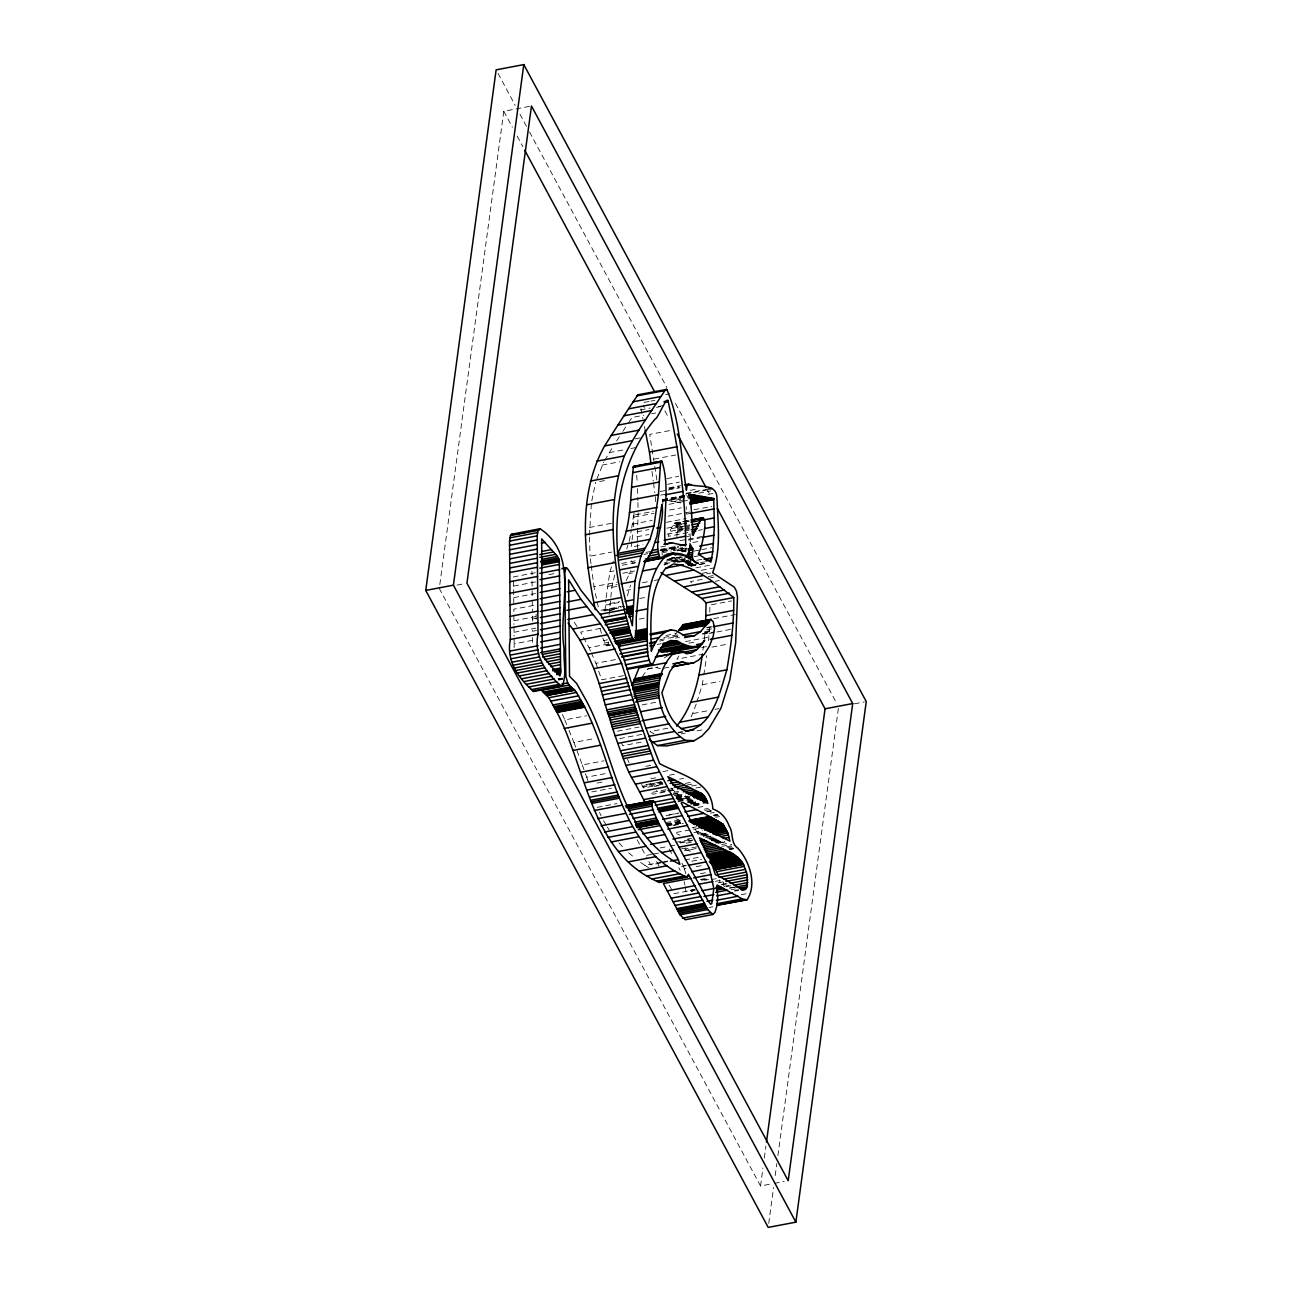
<?xml version="1.0" encoding="UTF-8"?>
<svg xmlns="http://www.w3.org/2000/svg" width="1292" height="1292" viewBox="0 0 1292 1292"><rect width="100%" height="100%" fill="white"/><g stroke="black" fill="none" stroke-linecap="round" stroke-linejoin="round"><path stroke-width="0.75" stroke-dasharray="5 3.75" d="M663.474 499.584L662.554 499.713L663.038 505.43M662.15 555.108L662.118 548.874L663.426 552.508L671.339 551.006M709.825 612.214L709.873 605.044L731.627 600.909M633.419 526.765L634.162 511.519M690.203 541.881L690.493 533.871M708.581 640.67L709.405 627.444M637.247 542.236L638.135 512.649M676.83 536.6C678.865 520.337 673.907 518.35 668.206 536.341L691.931 531.836M609.146 614.604L611.827 587.311L614.766 574.73M605.044 611.1L605.932 599.52M704.495 638.781L705.061 631.756M589.475 535.163L591.413 502.717M685.551 552.023L685.858 548.777M606.126 597.647L609.937 571.71L613.264 561.196M688.475 565.46L688.862 561.584M684.518 561.487L685.083 556.884M631.723 527.992L633.597 515.137M631.836 541.639L631.126 547.081L642.996 544.836M632.079 539.83L633.015 532.579M529.494 106.38L503.799 111.274L439.28 588.458L760.536 1185.991L772.39 1183.73M760.536 1185.991L762.958 1168.016M764.315 1158.036L765.93 1146.052M768.74 1223.411L773.585 1187.509M775.216 1175.542L776.831 1163.575M777.913 1155.597L838.589 706.837M702.929 650.118L703.494 646.291M696.889 701.992L702.267 684.744L703.478 676.976M703.785 675.038L706.789 655.625M629.269 541.348L631.368 529.898M608.613 641.93L608.015 645.047L605.964 645.419L602.783 638.087M591.801 500.86L595.644 482.287M684.227 560.243L674.343 562.133L670.613 559.388L671.242 557.046M674.973 545.935L673.826 549.972L685.697 547.711M627.379 595.757L630.561 585.001M691.285 716.899L696.291 703.914M626.733 548.922L627.993 545.127M626.216 580.625L630.835 570.596M596.92 478.848L603.816 462.003M604.721 460.453L612.376 447.613M634.647 562.763L632.644 563.296L630.528 559.484M678.865 656.029L676.879 659.195L702.573 654.317M616.623 440.943L619.821 436.034M628.639 422.532L631.95 417.494L643.804 415.249M622.873 431.334L625.683 427.071M642.221 676.733L647.76 668.981L655.044 667.237L660.858 668.755L668.772 667.253M678.639 630.528L672.938 636.875L678.865 635.745M664.379 657.822L669.078 654.915M665.687 394.577L669.644 393.818M648.955 401.489L643.012 402.603L644.223 407.868M650.926 401.101L654.883 400.358M640.315 409.935L650.199 408.062M658.112 406.56L664.04 405.43M656.497 407.368L660.454 406.625M651.717 413.747L655.674 412.988M669.498 430.64L649.731 434.387L656.95 480.479M635.325 438.828L643.238 437.326M609.194 452.636L623.019 450.004M630.932 448.502L636.859 447.371M602.024 465.136L619.821 461.761M653.962 459.128L675.716 455.01M599.601 481.528L605.528 480.398M666.833 478.605L678.688 476.36M667.512 484.306L679.366 482.045M668.755 487.892L680.626 485.647M669.159 488.57L679.043 486.696M669.288 488.893L679.172 487.019M660.244 491.509L666.171 490.395M668.158 490.007L680.012 487.762M660.713 495.127L664.669 494.384M690.267 490.33L698.164 488.828M686.294 493.205L706.062 489.458M685.519 494.061L691.446 492.946M693.416 492.559L711.214 489.183M662.618 499.633L690.655 494.287M662.554 499.81L690.865 494.287M662.554 500.198L690.219 494.707M698.73 493.173L710.584 490.928M662.57 500.505L690.251 495.24M662.602 500.908L690.267 495.643M669.224 499.972L681.094 497.727M662.635 501.393L688.345 496.516M667.253 500.343L670.839 501.054L684.679 498.421M708 494.432L713.927 493.302M670.839 501.054L674.263 501.7L688.103 499.067M674.263 501.7L677.541 502.297L687.425 500.424M668.981 504.316L684.792 501.312M635.567 514.765L653.364 511.39M669.498 510.049L681.352 507.788M634.081 517.075L653.849 513.328M589.281 527.524L614.976 522.63M694.03 509.759L711.827 506.383M667.964 516.17L689.718 512.036M632.418 524.164L652.185 520.418M690.526 513.376L686.585 514.119L686.246 506.674M666.381 522.323L686.149 518.577M674.408 523.098L686.585 520.692M674.133 523.454L689.944 520.45M675.474 523.292L689.314 520.66M675.861 523.777L689.702 521.144M636.972 531.82L648.826 529.575M676.265 524.455L686.149 522.582M673.245 525.618L689.056 522.614M676.637 525.311L686.52 523.438M666.737 528.186L686.504 524.439M677.202 527.281L689.072 525.02M672.018 528.509L689.815 525.133M677.396 528.315L689.266 526.054M636.956 536.745L648.826 534.484M677.525 529.349L689.379 527.088M670.79 531.27L686.601 528.267M677.557 530.334L689.427 528.073M677.509 531.238L689.379 528.977M667.043 534.161L689.298 530.14M698.487 530.366L702.428 529.607M688.571 534.468L694.498 533.354M687.102 536.535L691.042 535.776M591.009 563.797L590.024 556.19L611.762 552.055M679.931 540.734L703.655 536.228M688.378 540.088L700.232 537.843M457.061 585.082L464.975 583.58M660.89 546.904L666.833 545.773M692.77 542.543L698.697 541.429M535.292 572.744L513.538 576.878L513.796 605.334M660.341 549.358L678.138 545.983M645.952 552.395L651.879 551.264M662.15 549.762L677.961 546.758M660.842 550.231L678.639 546.855M659.937 550.683L678.316 547.194M662.166 550.65L677.993 547.647M643.804 554.413L647.76 553.654M662.893 551.361L682.66 547.598M673.31 550.634L691.107 547.259M548.971 574.585L554.898 573.454M677.719 550.537L685.616 549.035M677.412 550.828L689.815 548.519M680.593 550.65L686.52 549.52M681.045 551.167L686.973 550.053M681.918 551.345L685.874 550.602M621.63 563.441L635.47 560.809M682.451 551.878L686.423 551.038M693.788 551.135L699.731 550.004M701.701 549.633L711.585 547.76M622.292 565.218L636.585 562.537M513.618 586.1L535.372 581.965M671.113 557.982L675.054 557.24M669.934 558.515L677.848 557.013M667.609 559.291L683.42 556.287M666.995 559.759L680.836 557.127M670.613 559.388L682.483 557.143M609.937 571.71L613.894 570.951M666.284 561.035L682.111 558.031M672.486 560.76L682.37 558.887M694.224 556.626L700.151 555.512M684.421 558.855L664.653 562.618L666.01 565.218M673.423 561.455L685.277 559.194M665.041 563.683L684.808 559.92M667.916 563.829L663.959 564.588L667.043 566.461M677.799 561.955L685.697 560.453M677.283 562.182L691.123 559.549M679.237 562.052L687.15 560.55M622.679 573.228L634.534 570.983M681.53 561.875L691.414 560.001M683.807 561.842L691.705 560.34M684.114 561.972L688.071 561.212M686.359 561.907L692.286 560.776M696.856 560.292L702.783 559.161M628.542 573.664L632.499 572.921M685.438 562.779L690.768 561.955M685.422 563.054L691.834 561.858M686.343 563.199L690.283 562.456M686.795 563.425L690.752 562.682M687.263 563.7L691.22 562.957M687.748 564.023L691.688 563.264M687.376 564.491L691.898 563.587M513.731 597.631L535.469 593.513M688.232 564.41L692.189 563.667M687.974 564.943L693.917 563.813M687.925 565.024L698.633 563.005M700.603 562.634L704.56 561.875M688.588 565.395L694.515 564.265M689.557 565.412L693.513 564.652M691.333 565.169L699.247 563.667M691.123 565.912L699.037 564.41M699.957 564.249L704.964 563.28M690.655 566.267L704.479 563.635M598.277 606.933L593.965 586.616L617.689 582.111M695.984 567.834L709.825 565.202M607.224 586.471L617.108 584.582M611.827 587.311L617.754 586.18M701.33 570.321L715.17 567.705M642.431 582.74L652.315 580.867M654.285 580.496L658.242 579.737M533.596 605.431L513.828 609.194L513.861 613.038M702.234 573.293L710.148 571.791M706.676 573.858L710.632 573.099M626.685 590.315L630.625 589.572M708.178 576.539L716.075 575.037M702.25 579.349L690.38 581.594L695.564 585.034M710.148 577.847L714.105 577.104M715.332 581.287L719.289 580.528M513.925 620.741L535.679 616.607M609.743 603.558L619.627 601.684M639.621 598.519L645.548 597.388M532.401 619.062L536.358 618.319M605.383 605.108L619.223 602.476M601.038 610.244L620.806 606.497M603.138 610.405L624.876 606.271M605.205 610.567L619.046 607.934M609 610.357L614.927 609.226M609.259 610.535L615.186 609.404M514.038 632.289L535.776 628.154M536.455 630.512L532.498 631.271L532.466 626.701M639.298 619.094L645.241 617.964M514.168 647.567L514.135 643.836L535.873 639.702M600.441 628.38L580.657 632.127L582.514 635.567M713.717 618.642L735.455 614.508M603.493 640.574L607.45 639.815M604.446 643.125L608.403 642.366M583.451 637.295L589.023 647.615L609.21 643.852M605.964 645.419L609.921 644.676M606.739 645.822L610.696 645.063M706.498 627.541L712.425 626.41M665.978 635.454L675.861 633.581M707.322 627.864L711.262 627.105M663.846 637.457L677.686 634.824M706.676 629.802L712.603 628.671M659.792 639.798L677.589 636.423M704.608 631.772L712.522 630.27M659.614 641.09L663.571 640.331M675.425 638.087L679.382 637.327M704.544 632.628L712.457 631.126M702.541 633.597L710.438 632.095M702.477 634.146L714.331 631.901M709.147 633.468L715.09 632.353M717.06 631.966L730.901 629.349M657.192 644.417L661.149 643.674M685.503 641.607L709.227 637.101M688.878 643.141L696.792 641.639M591.332 652.848L595.935 663.297L617.689 659.162M701.604 647.518L709.518 646.016M711.957 647.114L727.767 644.11M557.982 678.93L561.923 678.187M558.483 678.898L562.44 678.155M558.386 679.334L562.343 678.575M558.822 679.721L562.763 678.962M558.435 680.093L562.391 679.334M647.76 668.981L657.644 667.108M623.455 675.668L601.717 679.802L598.503 670.629M702.267 684.744L720.064 681.352M642.14 704.899L657.951 701.895M562.359 714.428L564.814 719.886L586.552 715.752M693.303 713.507L707.144 710.875M715.041 709.373L718.998 708.614M617.398 731.191L639.136 727.057M569.029 730.303L573.939 742.464L593.706 738.717M667.851 728.22L650.054 731.595L656.707 735.213M641.72 734.389L619.966 738.523L622.582 745.726L644.32 741.592M678.138 732.37L682.095 731.611M678.042 732.887L683.969 731.773M681.207 733.888L685.164 733.129M697.034 730.884L704.931 729.382M854.4 703.833L864.283 701.944M573.939 742.464L582.288 764.945L604.042 760.81M585.421 773.682L586.665 777.17L606.433 773.407M645.838 766.301L651.766 765.171M597.13 783.049L605.044 781.547M662.99 771.55L668.949 770.436M655.625 777.832L651.685 778.591L648.455 776.767M669.466 775.2L677.379 773.698M591.72 791.931L611.487 788.168M645.984 784.632L653.897 783.13M655.868 782.758L661.795 781.628M650.07 784.082L661.924 781.838M679.608 779.157L683.565 778.414M641.51 784.454L642.56 786.279L662.925 782.403M642.56 786.279L643.077 787.151L662.844 783.404M661.391 784.615L643.594 787.991L643.077 787.151M654.22 786.457L658.177 785.714M685.293 783.404L691.236 782.274M687.086 785.052L694.999 783.55M666.091 789.735L650.264 792.739L653.106 794.225L676.83 789.735M668.061 789.347L673.988 788.233M665.509 791.092L659.582 792.222L656.514 790.623M667.48 790.72L673.407 789.59M691.559 786.02L697.486 784.89M695.92 787.958L701.847 786.828M673.746 792.367L679.673 791.237M597.179 807.338L616.946 803.576M673.39 793.74L679.317 792.61M672.648 794.612L680.545 793.11M674.23 795.517L682.144 794.015M671.275 788.055L678.526 795.129L682.483 794.37M675.49 796.13L683.387 794.628M676.459 796.615L684.615 795.194M676.814 796.696L685.519 795.291M676.394 797.358L684.308 795.856M677.137 797.649L685.051 796.147M676.346 798.02L686.23 796.13M675.877 798.408L687.732 796.147M676.572 798.892L690.413 796.26M677.25 799.473L689.104 797.212M679.172 799.522L689.056 797.632M688.636 797.988L680.722 799.49L678.526 795.129M677.912 800.168L689.767 797.907M678.558 800.959L690.429 798.698M678.025 801.767L691.866 799.134M687.489 800.943L695.387 799.441M687.99 801.347L695.904 799.845M687.958 801.767L696.404 800.119M687.505 802.51L695.419 801.008M688.426 802.639L696.323 801.137M690.784 802.833L696.711 801.702M690.59 803.156L698.487 801.654M690.251 803.979L698.164 802.477M691.268 804.189L699.166 802.687M693.626 804.351L701.54 802.849M693.643 804.851L701.556 803.349M694.805 804.981L700.732 803.85M693.626 805.772L701.524 804.27M693.852 805.885L701.944 804.432M697.922 807.435L705.836 805.933M668.998 814.881L678.881 812.991M666.139 815.672L677.993 813.427M704.221 809.196L708.178 808.437M704.947 810.504L710.875 809.373M706.756 811.521L710.713 810.778M707.208 811.715L711.165 810.956M707.467 811.812L711.408 811.053M710.406 813.136L714.363 812.377M665.59 822.616L681.401 819.612M666.171 823.731L681.998 820.727M713.2 815.155L717.157 814.396M666.478 824.296L682.289 821.292M713.83 815.462L717.787 814.719M666.785 824.861L682.596 821.857M714.589 816.14L718.578 815.43M667.076 825.427L682.903 822.423M667.366 825.959L683.177 822.956M673.487 825.136L683.371 823.262M673.746 825.394L677.702 824.651M715.59 817.303L719.547 816.544M696.549 826.832L692.593 827.591L695.144 829.335M698.52 828.414L674.812 832.694L679.947 835.262M695.177 829.367L696.759 831.677L702.703 830.562M693.788 832.629L701.701 831.127M696.759 831.677L697.454 832.952L703.381 831.822M698.035 834.083L705.949 832.581M706.272 833.211L698.374 834.713L697.454 832.952M700.862 834.81L708.759 833.308M700.684 834.971L708.597 833.469M703.01 835.246L708.937 834.115M691.543 838.346L687.586 839.089L691.656 841.14M703.397 836.086L709.324 834.971L703.252 836.037L701.443 831.192M675.716 842.352L691.527 839.348M705.432 837.119L711.359 835.989M706.126 837.2L712.053 836.069M679.43 842.529L693.271 839.913M680.383 842.982L692.237 840.737M707.467 838.137L713.41 837.006M660.164 847.923L668.077 846.422M670.047 846.05L675.974 844.92M708.759 838.766L714.702 837.652M686.23 843.192L692.157 842.061M709.502 839.154L715.445 838.024M710.665 839.735L718.578 838.233M711.391 840.107L719.305 838.605M711.359 840.737L719.273 839.235M712.829 840.834L718.772 839.703M713.717 841.286L721.614 839.784M714.751 841.819L722.664 840.317M651.572 854.432L645.629 855.562L640.654 846.308M653.542 854.06L659.469 852.93M681.191 848.941L687.118 847.81M715.816 842.336L721.743 841.221M715.913 842.772L723.811 841.27M696.695 846.874L684.825 849.135L690.251 851.686M715.962 843.046L724.764 841.367M717.981 842.933L725.894 841.431M718.029 843.159L725.926 841.657M720.048 842.998L725.975 841.883M684.275 850.798L696.146 848.553M687.57 850.427L695.467 848.925M721.647 844.532L729.56 843.03M721.889 846.357L731.773 844.467M726.572 846.809L732.499 845.679M727.703 847.665L731.66 846.922M728.866 848.683L732.806 847.94M640.622 862.41L644.886 865.349L660.697 862.345M662.683 861.974L668.61 860.843M729.495 849.312L733.452 848.569M729.722 849.538L733.678 848.779M660.535 863.008L650.651 864.881L646.468 857.113M662.505 862.636L668.448 861.506M684.695 859.971L700.506 856.967M691.85 861.183L701.734 859.309M681.966 863.056L683.177 865.802L687.134 865.059M686.504 865.64L678.591 867.142L680.157 870.372M683.177 865.802L684.372 868.935L688.313 868.176M696.226 866.674L702.154 865.543M700.49 873.699L706.417 872.584M700.425 879.464L704.366 878.721M701.12 879.836L707.047 878.705M701.798 880.207L709.712 878.705M704.608 880.272L708.565 879.529M711.359 879.577L717.286 878.447M715.332 881.354L721.259 880.24M718.158 882.824L724.085 881.693M695.371 889.203L689.282 890.253L692.383 891.755M690.09 890.608L694.046 889.849M721.114 884.455L727.041 883.324M673.891 893.725L693.659 889.962M722.18 884.81L728.107 883.68M691.22 891.141L695.177 890.398M724.214 886.296L730.158 885.165M726.136 886.7L732.08 885.569M729.495 887.959L735.423 886.829M729.867 888.202L735.794 887.071M731.353 889.703L735.31 888.961M734.583 890.479L738.539 889.72M734.744 891.141L738.701 890.382M741.237 894.71L747.164 893.596M708.937 907.533L712.877 906.79M774.36 1183.359L784.26 1181.486M677.541 502.297L680.69 502.863M659.841 782.92L662.909 784.47M676.087 818.611L681.982 821.728M646.113 784.842L647.114 785.407M644.886 865.349L648.632 867.659M628.687 852.849L634.76 857.92M619.046 842.917L623.099 847.245M574.31 622.276L578.541 628.849M603.606 820.775L606.465 825.523M607.402 827.106L609.307 830.272M637.15 839.784L639.782 844.677M498.034 73.402L515.201 105.346M519.965 114.213L528.557 130.185M529.51 131.962L666.882 387.455M675.458 403.427L836.683 703.284M503.799 111.274L512.375 127.23M517.139 136.096L522.856 146.723M664.895 410.921L668.707 418.01M706.837 488.941L710.648 496.031M656.611 861.586L659.324 866.641M669.321 885.23L672.971 892.013M669.272 849.022L672.857 856.047M686.86 495.434L688.232 498.179M599.52 812.426L601.087 815.817M589.023 647.615L590.557 651.103M627.557 759.244L629.075 762.797M564.814 719.886L568.318 728.575M582.288 764.945L584.792 771.922M601.491 633.322L599.246 625.974M595.935 663.297L597.857 668.788M586.665 777.17L587.941 780.869M684.372 868.935L686.65 876.331M684.146 881.548L684.922 885.052M640.945 408.837L642.883 418.656M644.433 426.505L645.192 430.414M719.547 879.949L719.983 882.517M651.992 471.418L653.268 481.125M653.526 483.079L654.802 492.785M591.252 565.702L593.965 586.616M685.293 886.813L686.149 893.757M723.358 882.258L723.649 885.908M636.681 475.246L637.247 482.74M655.319 496.661L655.69 502.507M637.327 544.061L637.618 549.568M589.523 537.068L590.024 556.19M637.57 488.489L637.86 500.569M637.909 502.572L638.038 508.612M536.132 614.168L536.18 620.418M531.981 571.355L532.013 574.811M532.062 581.158L532.126 587.537M532.143 590.719L532.207 597.098M532.239 600.279L532.352 611.391M513.877 614.96L513.958 624.585M513.974 626.507L514.071 636.132M514.087 638.054L514.135 643.836M532.385 616.026L532.433 622.114M532.53 637.376L532.579 643.481"/><path stroke-width="1.5" d="M686.133 653.687C694.531 653.461 700.571 646.791 704.689 640.138C694.337 654.35 682.499 640.929 670.806 640.461C660.147 644.401 657.03 655.593 652.428 664.556L650.877 663.959C646.032 655.222 647.954 644.773 647.066 635.196C647.825 608.742 645.677 578.8 664.233 557.643L673.923 553.574L685.406 555.915L698.471 563.506C685.874 562.02 698.762 542.172 688.491 549.148M625.425 805.885L653.106 800.636L654.156 801.444L708.242 901.186L710.762 904.271L711.779 903.576L713.83 888.508L709.405 868.353L653.574 760.148L640.477 723.601L621.613 663.361L607.515 634.727L600.457 623.81L580.964 599.327L568.609 579.833L569.514 676.217L576.603 683.42L585.954 700.07C615.686 754.867 617.689 832.629 679.818 864.332L678.332 859.632L657.676 821.05L635.906 825.12M671.759 542.802L665.299 544.303C662.586 517.058 670.5 487.423 661.908 461.228L660.632 462.165L658.452 494.723L653.962 525.909L650.07 539.297L640.945 555.931L634.905 581.206L632.337 625.812L626.733 605.367C610.002 542.672 611.455 470.498 655.222 418.963C657.676 419.125 667.48 393.899 668.239 401.618C678.268 448.954 685.939 497.42 685.632 545.805L671.759 542.802L663.862 544.303M560.647 671.614L559.274 560.163L557.417 556.384L541.671 538.909L542.172 654.22L544.723 658.872L559.92 675.958L560.647 671.614L556.707 672.373M689.847 545.385L688.894 554.607L686.763 555.996L680.884 553.864L672.938 553.008L667.011 554.139M714.363 526.684L713.717 498.534L690.299 494.368L693.029 535.405C710.697 493.802 705.351 540.024 698.294 554.139L710.891 562.149L712.764 551.636L714.363 526.684L704.479 528.557M511.261 534.307L540.056 528.719C580.366 555.528 557.643 609.436 564.087 648.745C563.247 661.068 567.027 674.553 562.246 685.971L533.741 691.446C518.496 678.639 505.963 660.68 510.34 639.443L509.549 541.09L510.421 535.599L512.375 533.967M562.246 685.971L561.406 686.181C546.177 673.374 533.628 655.432 538.005 634.194L537.214 535.841L538.102 530.35L540.056 528.719M705.674 621.032L706.078 602.831L701.798 598.438L660.971 572.631M685.955 731.385C713.136 726.475 719.87 691.995 726.863 669.789C730.997 645.919 734.163 621.84 733.759 597.566C716.414 584.533 695.564 565.961 673.487 563.99L665.154 568.916C648.164 592.673 650.845 623.293 651.281 651.265C654.866 641.962 660.939 631.933 671.469 629.931L676.233 630.787L685.309 636.213L694.418 635.729L700.619 631.61L710.826 619.385L713.136 621.727L714.589 628.3L713.184 636.358L709.518 646.016L704.544 653.946L698.649 660.034L693.707 662.828L671.969 666.963M595.305 609.743C584.307 556.287 576.781 495.611 604.624 445.918C615.493 428.75 626.475 411.583 637.893 394.819L666.769 389.376C680.319 420.32 680.932 456.819 686.407 490.249L687.086 485.517L688.539 484.145C697.632 488.085 715.493 482.788 716.899 496.516C717.722 521.37 721.614 549.358 712.603 572.727L734.373 587.214L736.472 591.171L737.49 597.195L735.681 642.608L729.948 679.479L720.968 708.242L708.888 728.623L701.96 735.988L694.192 740.671L666.51 745.936L657.499 745.597L649.214 739.557M672.938 553.008L660.309 558.031C652.525 541.655 665.315 522.065 661.859 504.413L656.934 536.083L651.879 551.264L644.724 563.36L639.492 582.062L636.262 617.253L636.294 636.681L635.68 639.798L634.42 640.557C629.43 634.372 628.929 625.021 626.313 617.544C612.828 565.153 605.932 507.966 624.343 455.931C635.922 432.562 651.362 411.34 665.574 389.57L666.769 389.376M694.192 740.671L685.18 740.332C657.111 721.679 648.729 679.188 672.971 653.784L681.465 651.895L687.15 653.348L692.06 652.557M645.192 548.163L617.511 553.412C632.547 527.233 629.656 495.304 633.484 466.46L661.149 461.212M723.891 878.835L742.658 889.639L745.484 889.364L747.18 886.7L747.228 874.7L743.546 864.509L740.348 859.81L733.065 853.77L699.44 837.846L710.858 860.553L715.3 874.555L723.827 878.802M425.746 590.428L496.128 69.849L523.793 64.6L866.254 701.572L795.872 1222.151L768.207 1227.4L425.746 590.428L453.411 585.163L523.793 64.6M766.463 1142.063L825.055 708.807L717.335 508.434M852.72 703.542L788.201 1180.726L466.945 583.193L531.464 106.009L852.72 703.542L825.055 708.807M676.62 726.185C693.255 706.03 699.085 679.35 702.347 653.962M657.644 820.985C655.561 814.897 649.505 806.515 653.106 800.636M687.118 877.171C618.335 848.166 614.831 764.929 584.711 707.16L576.523 692.447L569.126 685.018L541.445 690.283L548.858 697.712L557.03 712.409C587.085 770.29 590.686 853.398 659.437 882.436L687.118 877.171L688.458 874.329L707.709 909.536L712.893 914.494L715.009 912.265L716.834 906.031L717.722 898.15L716.963 885.004L742.27 898.893L746.986 899.862C757.37 884.649 749.602 860.876 737.635 848.037C730.416 843.224 733.695 832.694 729.124 825.943C726.185 817.965 720.888 811.731 712.845 809.002C711.488 780.481 679.883 774.683 659.679 763.669L645.063 725.942L623.616 658.032L616.688 642.366L600.925 615.363L581.061 590.379L568.028 569.271L565.799 567.834L561.842 568.593M666.672 662.667L639.007 667.916L631.966 685.325L659.647 680.077M706.32 625.28L678.639 630.528L683.161 624.634L710.826 619.385M633.871 680.529L661.633 675.086L633.807 680.722M565.799 567.834L564.765 573.648L565.589 656.11M670.112 653.913L674.747 648.778M535.292 690.461L533.741 691.446M659.437 882.436L660.438 881.564M686.31 646.178L658.629 651.426L666.93 651.749L669.692 650.441M689.896 820.226L709.663 816.479L682.515 802.251L681.191 803.075L691.527 822.019L729.932 841.124L727.864 833.065L723.165 824.457L710.455 816.835L689.912 820.242M693.707 662.828L688.539 663.49L682.709 661.972L675.441 663.733L669.902 671.469L661.875 692.819C665.816 707.257 670.806 724.877 686.052 730.868L693.852 729.883M636.924 395.885L664.605 390.62M633.145 401.78L660.826 396.531M664.104 401.602L668.061 400.859M628.574 408.837L656.255 403.572M664.282 402.377L668.239 401.618M624.02 415.782L651.701 410.517M617.883 425.149L645.564 419.884M611.229 435.42L638.91 430.155M604.624 445.918L632.305 440.669M596.678 461.196L624.343 455.931M650.974 463.65L649.456 452.006L677.121 446.741M633.484 466.46L661.908 461.228M632.967 467.413L660.632 462.165M632.612 472.678L660.277 467.413M590.46 481.06L618.141 475.811M631.788 487.245L659.469 481.997M684.582 484.888L688.539 484.145M686.956 485.194L690.913 484.435M586.649 504.817L614.33 499.552M630.771 499.988L658.452 494.723M665.202 494.788L682.983 491.412M708.048 489.087L712.005 488.328M688.991 496.225L694.935 495.094M688.636 497.662L698.52 495.789M690.073 498.696L701.944 496.451M691.382 499.681L705.222 497.049M515.734 534.21L525.618 532.336M535.502 530.463L539.458 529.704M629.382 512.633L657.047 507.385M690.574 500.989L708.371 497.614M510.421 535.599L538.102 530.35M689.67 502.265L711.408 498.131M689.686 502.959L713.475 498.47M689.815 502.992L713.782 498.631M690.09 503.412L713.798 498.906M509.839 537.86L537.52 532.611M690.106 503.718L713.814 499.051M690.106 503.88L713.83 499.374M690.122 504.058L713.846 499.552M509.549 541.09L537.214 535.841M509.5 545.289L537.181 540.04M690.526 513.376L714.25 508.87M541.316 543.173L545.256 542.43M585.373 534.759L613.054 529.51M509.532 549.811L537.197 544.562M626.281 531.173L653.962 525.909M509.565 554.349L537.246 549.084M690.897 520.014L702.767 517.753M691.931 520.078L701.814 518.205M693.271 519.917L703.155 518.027M656.74 528.073L660.697 527.314M691.026 522.243L700.91 520.369M702.573 520.159L714.428 517.898M541.623 551.474L551.506 549.585M509.613 558.887L537.278 553.622M691.785 524.762L699.699 523.26M539.765 554.607L553.59 551.975M692.528 527.136L698.471 526.022M539.846 557.353L555.673 554.349M509.646 563.425L537.327 558.176M691.268 529.752L697.195 528.638M541.606 559.388L557.417 556.384M622.389 544.546L650.07 539.297M691.931 531.836L695.887 531.077M540.637 561.261L558.419 557.886M509.694 567.963L537.375 562.714M541.122 562.262L558.903 558.887M541.316 562.844L559.113 559.452M541.477 563.538L559.274 560.163M664.153 540.266L685.89 536.132M654.85 542.575L658.807 541.832M541.687 565.04L559.468 561.665M509.742 572.518L537.424 567.253M539.862 568.141L559.63 564.378M702.218 537.456L714.072 535.211M616.058 555.512L643.723 550.263M651.572 550.537L657.499 549.423M680.109 545.612L686.036 544.481M618.593 557.353L642.318 552.847M539.911 573.309L559.678 569.562M562.957 568.722L566.913 567.979M649.747 553.283L657.644 551.781M619.191 560.066L640.945 555.931M509.823 581.723L537.504 576.458M699.699 546.145L713.539 543.512M587.715 567.786L615.396 562.521M648.326 556.109L658.209 554.22M688.959 549.665L692.916 548.922M645.289 559.016L659.13 556.4M664.04 555.447L673.923 553.574M688.394 550.747L692.334 549.988M539.975 579.656L559.743 575.909M644.53 560.873L648.471 560.13M652.428 559.371L662.312 557.498L644.482 560.954M674.941 554.995L678.898 554.252M644.45 561.406L664.233 557.643M687.651 553.251L691.608 552.508M643.82 561.665L661.601 558.273M685.761 555.512L691.688 554.381M698.924 554.268L712.764 551.636M619.821 569.82L637.618 566.445M686.052 557.272L691.995 556.158M540.024 586.035L559.791 582.288M688.361 558.112L692.318 557.353M509.92 593.27L537.601 588.005M642.382 571.048L656.223 568.415M704.092 559.274L712.005 557.773M665.638 568.092L683.436 564.717M540.088 592.414L559.856 588.651M705.723 560.954L711.666 559.824M567.027 591.801L574.94 590.299M540.153 598.777L559.92 595.014M510.033 604.817L537.698 599.553M621.064 583.839L634.905 581.206M666.188 575.295L693.869 570.03M540.217 605.124L559.985 601.378M675.183 580.932L702.864 575.667M638.539 588.07L650.409 585.809M567.123 601.959L580.964 599.327M510.13 616.365L537.811 611.1M540.266 611.471L560.034 607.708M593.755 602.75L621.436 597.485M684.179 586.794L711.844 581.529M566.865 610.325L586.633 606.578M540.314 617.56L560.082 613.813M625.167 601.361L633.064 599.859M692.044 592.011L719.725 586.762M510.227 627.912L537.908 622.647M626.798 606.965L632.725 605.851M540.363 623.665L560.13 619.918M626.846 607.934L632.773 606.804M567.737 619.498L593.432 614.604M696.905 595.224L724.57 589.976M624.989 609.323L632.902 607.821M600.409 614.233L624.133 609.727M627.008 609.566L632.951 608.435M626.943 610.018L632.87 608.887M626.83 610.518L632.773 609.388M626.717 611.116L632.692 609.743M626.652 611.374L632.596 610.244M626.604 611.665L632.531 610.535M626.555 612.069L632.482 610.938M626.523 612.489L632.45 611.358M701.798 598.438L729.463 593.19M626.507 612.893L632.434 611.762M635.632 611.132L647.486 608.871M601.329 617.899L625.053 613.393M626.507 613.119L632.434 611.988M540.395 629.769L560.163 626.006M628.461 613.232L632.418 612.473M628.461 613.716L632.402 612.973M628.461 614.249L632.418 613.49M628.51 614.798L632.466 614.039M604.301 620.758L626.039 616.639M510.34 639.443L538.005 634.194M628.623 616.898L632.579 616.139M604.575 621.662L626.313 617.544M604.64 622.001L626.378 617.867M706.078 602.831L733.759 597.566M604.688 622.26L626.442 618.141M568.092 622.938L572.776 629.075L600.457 623.81M540.444 635.874L560.211 632.111M605.173 624.843L626.927 620.709M607.983 627.573L627.75 623.81M540.476 641.979L560.26 638.216M608.839 630.205L628.606 626.458M611.374 631.449L629.172 628.057M510.421 650.99L538.102 645.725M609.792 632.983L629.559 629.236M705.917 615.638L733.581 610.389M572.776 629.075L579.833 639.992L607.515 634.727M612.053 633.661L629.85 630.27M612.15 634.081L629.947 630.706M612.198 634.275L629.995 630.9M540.524 648.083L560.292 644.337M612.247 634.469L630.06 631.19M612.311 634.743L630.141 631.513M635.341 630.867L647.195 628.606M510.582 655.044L538.263 649.779M612.683 636.213L630.464 632.838M635.341 632.305L647.195 630.044M635.309 633.758L647.163 631.513M682.709 625.037L711.391 619.482M540.557 652.622L560.324 648.875M613.377 638.7L631.174 635.309M682.37 625.974L710.051 620.725M510.97 658.791L538.651 653.526M635.26 635.05L647.13 632.805M635.244 635.842L647.098 633.581M681.821 627.314L709.502 622.05M635.228 636.633L647.082 634.372M542.559 654.366L560.357 650.99M649.731 634.065L671.469 629.931M681.078 628.251L708.759 623.002M614.33 641.252L632.127 637.86M635.212 637.44L647.066 635.002M635.212 637.634L647.066 635.389M680.19 629.026L707.871 623.778M650.861 634.873L664.686 632.24M679.673 629.462L707.354 624.214M635.228 638.183L647.082 635.922M679.156 629.963L706.837 624.698M511.616 662.231L539.297 656.966M615.154 642.738L632.935 639.346M542.592 657.111L560.373 653.736M615.848 643.545L647.13 637.392M616.623 643.949L634.42 640.557M619.514 644.11L647.179 638.862M713.249 626.733L733.016 622.97M512.52 665.364L540.185 660.099M651.103 639.088L659.001 637.586M544.594 659.485L560.405 656.481M647.373 644.756L619.692 650.021L619.579 646.178L647.244 640.913M682.822 634.986L700.619 631.61M513.667 668.174L541.348 662.909M546.597 661.843L560.437 659.211M579.833 639.992L587.569 654.285L615.25 649.036M649.957 642.851L655.916 641.688M649.553 643.545L655.48 642.415M684.534 637.618L694.418 635.729M515.088 670.661L542.769 665.412M548.615 664.217L560.47 661.956M663.119 643.287L676.96 640.67M649.989 646.016L653.946 645.257M662.764 644.401L678.591 641.397M550.618 666.575L560.502 664.702M516.994 673.1L544.675 667.851M619.837 653.93L647.518 648.665M662.473 645.806L680.27 642.431M660.325 647.777L682.063 643.658M552.637 669.547L560.534 668.045M710.293 639.411L732.031 635.276M519.4 675.958L547.065 670.693M621.969 656.594L647.663 651.669M658.484 649.924L684.179 645.047M621.985 657.143L647.696 652.266M552.701 670.823L560.615 669.321M554.72 671.21L560.647 670.096M696.501 644.643L702.428 643.529M554.736 671.953L560.663 670.839M661.294 652.121L688.959 646.872M521.79 678.752L549.471 673.503M666.93 651.749L694.595 646.501M624.294 660.341L648.019 655.835M556.674 673.197L560.631 672.454M672.179 651.895L699.844 646.63M556.642 674.069L560.583 673.326M556.594 674.618L560.55 673.875M524.197 681.514L551.878 676.265M655.755 656.772L681.465 651.895M587.569 654.285L593.932 668.626L621.613 663.361M655.189 657.16L672.971 653.784M671.049 654.543L696.759 649.666M625.263 664.799L648.988 660.293M526.587 684.243L554.268 678.978M528.993 686.94L556.674 681.692M627.153 668.465L650.877 663.959M626.717 669.434L652.428 664.556M531.4 689.621L559.065 684.372M561.778 684.033L567.705 682.919L569.126 685.018M672.825 663.862L682.709 661.972M532.821 691.091L561.003 685.584M672.728 666.494L688.539 663.49M543.238 692.076L570.919 686.827M544.142 692.9L571.823 687.635M544.853 693.513L572.534 688.265M593.932 668.626L599.181 683.581L626.862 678.316M545.563 694.111L573.244 688.846M545.935 694.402L573.6 689.153M546.241 694.66L573.906 689.411M546.548 694.918L574.375 689.799M546.968 695.306L574.649 690.041M547.162 695.467L574.843 690.219M634.566 678.784L662.231 673.536M634.356 679.317L662.037 674.053M634.162 679.834L661.827 674.586M633.645 681.029L661.326 675.764M599.181 683.581L600.441 687.78L628.122 682.531M548.858 697.712L576.523 692.447M632.709 683L660.373 677.735M550.909 701.088L578.59 695.839M600.441 687.78L601.442 691.301L629.123 686.052M633.338 687.279L659.049 682.402M699.182 675.038L726.863 669.789M633.032 688.555L658.726 683.678M602.46 694.935L630.141 689.686M552.992 704.947L580.673 699.699M632.692 689.75L658.403 684.873M634.324 690.477L658.048 685.971M553.88 706.643L581.562 701.378M633.968 692.124L657.693 687.619M554.494 707.79L582.175 702.525M555.108 708.937L582.789 703.672M601.442 691.301L603.832 699.828L631.513 694.579M633.871 694.111L657.596 689.605M555.576 709.793L583.257 704.544M556.012 710.584L583.693 705.335M634.033 696.34L657.757 691.834M556.448 711.375L584.129 706.126M556.626 711.698L584.307 706.433M556.852 712.102L584.533 706.853M557.03 712.409L584.711 707.16M634.356 698.245L658.08 693.739M603.832 699.828L605.286 704.867L632.967 699.602M636.827 699.715L658.565 695.581M635.519 702.057L659.243 697.551M605.286 704.867L606.836 709.873L634.501 704.608M606.836 709.873L607.515 712.053L635.179 706.789M607.515 712.053L608.096 713.765L635.777 708.517M608.096 713.765L608.677 715.332L636.358 710.083M608.774 715.59L636.455 710.342M608.855 715.816L636.536 710.568M608.677 715.332L636.585 710.713M640.622 711.714L662.376 707.58M608.92 715.962L609.549 717.819L637.231 712.554M691.091 702.299L718.772 697.05M564.184 728.462L591.849 723.213M609.549 717.819L610.244 720.096L637.925 714.847M610.244 720.096L610.938 722.535L638.619 717.27M610.938 722.535L611.552 724.65L639.217 719.402M611.552 724.65L612.15 726.75L639.831 721.485M641.995 720.839L665.719 716.333M612.15 726.75L612.812 728.85L640.477 723.601M645.58 728.317L669.304 723.811M680.157 722.18L707.838 716.931M612.812 728.85L615.121 735.762L642.802 730.513M680.981 728.688L700.748 724.925M572.937 750.426L600.618 745.177M648.552 736.424L674.246 731.547M615.121 735.762L617.786 743.352L645.467 738.103M651.862 742.319L679.544 737.07M617.786 743.352L620.467 750.749L648.148 745.5M657.499 745.597L685.18 740.332M621.646 753.947L649.311 748.698M620.467 750.749L622.486 756.304L650.167 751.04M622.486 756.304L623.342 758.662L651.023 753.398M580.996 772.212L608.661 766.947M623.342 758.662L625.893 765.413L653.574 760.148M625.893 765.413L628.736 772.002L656.417 766.737M584.759 782.742L612.424 777.493M628.736 772.002L631.497 777.38L659.178 772.115M587.246 789.993L614.927 784.728M631.497 777.38L635.389 784.115L663.071 778.85M667.851 780.707L673.778 779.577L701.572 793.53L705.27 797.568L707.871 803.382L673.39 785.213L667.819 776.654L673.778 779.577M670.839 780.901L674.795 780.158M589.701 797.245L617.382 791.98M670.047 783.453L677.945 781.951M590.719 800.281L618.4 795.016M673.18 785.197L681.094 783.695M635.389 784.115L639.556 791.786L667.237 786.537M591.252 801.847L618.933 796.583M674.311 787.232L684.195 785.358M591.784 803.414L619.466 798.165M677.363 788.847L687.247 786.973M682.337 790.01L690.251 788.508M683.274 791.851L693.158 789.977M639.556 791.786L643.658 799.651L671.339 794.402M594.336 810.504L622.001 805.255M686.084 793.256L695.968 791.382M626.846 805.659L652.541 800.782M688.329 794.37L698.568 792.561M626.442 806.386L652.137 801.508M688.684 794.451L699.36 792.658M638.329 804.448L642.285 803.689M690.235 794.725L700.119 792.852M690.978 795.016L700.862 793.143M626.216 807.629L651.927 802.752M653.687 802.251L673.455 798.488M691.688 795.404L701.572 793.53M692.383 795.888L702.267 794.015M628.219 808.84L651.943 804.335M693.061 796.47L702.945 794.596M693.723 797.164L703.607 795.274M655.286 805.32L675.054 801.573M694.369 797.955L704.253 796.082M628.445 810.585L652.169 806.079M696.872 798.294L704.77 796.793M697.373 799.07L705.27 797.568M597.712 818.66L625.393 813.411M699.828 799.506L705.755 798.391M658.855 808.017L676.653 804.625M700.28 800.394L706.207 799.263M629.43 814.331L653.154 809.826M657.515 809.583L677.283 805.82M702.703 800.943L706.659 800.2M703.123 801.928L707.079 801.185M660.228 810.601L678.025 807.225M703.526 802.962L707.483 802.219M683.646 807.048L689.589 805.917M658.823 812.054L678.591 808.291M632.983 818.482L654.721 814.364M601.135 825.75L628.8 820.501M684.808 811.877L696.663 809.616M634.55 822.197L656.304 818.062M635.389 823.973L657.127 819.855M635.583 824.425L657.337 820.291M662.651 819.338L682.434 815.575M635.793 824.861L657.531 820.743M636.035 825.394L657.789 821.26M636.149 825.604L657.886 821.47M604.575 832L632.256 826.735M636.245 825.814L657.983 821.68M636.423 826.202L658.177 822.067M687.942 816.35L703.752 813.346M636.714 826.783L658.452 822.649M637.021 827.397L658.758 823.262M637.182 827.72L658.936 823.602M638.28 829.739L660.018 825.62M688.717 820.969L710.455 816.835M691.414 820.985L711.181 817.238M607.934 837.377L635.616 832.129M690.17 821.825L711.924 817.691M690.929 822.326L712.683 818.191M691.721 822.842L713.475 818.708M692.528 823.343L714.266 819.225M693.336 823.812L715.074 819.693M642.657 833.824L662.425 830.078M667.786 829.125L687.554 825.378M694.143 824.215L715.881 820.081M694.547 824.377L716.479 820.323M694.935 824.522L716.866 820.468M697.68 824.441L717.448 820.695M696.663 825.217L718.4 821.082M611.1 841.996L638.781 836.731M697.599 825.733L719.337 821.599M700.49 826.089L720.258 822.326M699.166 827.138L720.904 823.02M699.263 827.251L721.194 823.279M699.521 827.478L721.388 823.424M647.034 837.91L664.831 834.535M699.844 827.688L721.792 823.698M702.121 827.51L722.567 823.86M702.864 827.639L722.842 824.102M701.411 828.576L723.165 824.457M704.027 829.076L723.795 825.33M704.673 830.175L724.441 826.428M707.338 831.079L725.119 827.688M672.906 839.073L692.673 835.31M709.906 831.822L725.716 828.818M710.229 832.468L726.039 829.464M650.538 844.419L668.335 841.044M712.554 832.726L726.379 830.094M712.893 833.372L726.734 830.74M618.497 851.509L646.178 846.26M713.313 834.131L727.154 831.499M716.01 835.326L727.864 833.065M720.629 836.522L728.543 835.02M700.07 840.559L704.027 839.816M700.942 842.319L706.869 841.189M723.229 838.492L729.156 837.361M679.156 847.132L696.953 843.757M701.782 844.047L709.696 842.546M661.456 852.558L673.31 850.298M702.622 845.743L712.506 843.87M703.381 847.423L715.235 845.162M628.413 861.877L656.094 856.628M704.092 849.054L717.916 846.438M704.818 850.717L720.629 847.713M683.646 855.934L701.443 852.558M705.545 852.413L723.342 849.038M670.419 861.134L678.332 859.632M706.288 854.125L726.056 850.362M706.659 855.675L728.413 851.541M707.079 855.869L728.817 851.735M707.483 856.063L729.221 851.945M707.887 856.257L729.625 852.122M708.274 856.451L730.028 852.316M708.678 856.628L730.432 852.494M707.984 857.597L731.692 853.091M639.54 870.986L667.221 865.721M709.34 858.276L733.065 853.77M710.681 859.051L734.405 854.545M710.051 860.359L735.746 855.482M688.475 865.269L706.272 861.893M709.421 861.893L737.102 856.628M711.908 862.006L737.7 857.21M712.005 862.087L737.829 857.339M710.293 862.733L738.12 857.613M710.584 862.991L738.249 857.743M738.475 857.953L710.81 863.201L714.444 867.287L717.932 874.571L745.613 869.322M647.05 876.057L674.731 870.792M711.747 864.122L739.428 858.857M712.667 865.059L740.348 859.81M713.572 866.108L741.253 860.843M652.04 878.964L679.721 873.715M714.444 867.287L742.125 862.022M691.608 871.745L709.405 868.353M715.3 868.66L742.965 863.395M715.51 869.048L743.175 863.783M715.59 869.209L743.271 863.96M715.687 869.403L743.368 864.138M715.768 869.581L743.546 864.509M656.643 881.209L684.308 875.96M685.777 876.574L658.096 881.838L688.119 876.315M716.737 871.648L744.402 866.383M691.026 878.285L663.361 883.534L680.028 914.784L685.212 919.742L712.893 914.494M693.643 877.914L711.44 874.523M718.869 877.333L746.55 872.068M723.504 879.206L747.228 874.7M699.133 884.18L712.974 881.548M667.302 890.882L694.983 885.634M725.91 881.386L747.664 877.252M730.093 883.308L747.874 879.917M716.107 887.249L720.064 886.506M701.976 890.753L713.83 888.508M715.477 888.347L721.404 887.216M734.05 885.198L747.89 882.565M716.947 889.106L722.874 887.975M671.242 898.198L698.907 892.95M716.462 890.14L724.36 888.638M735.794 887.071L747.648 884.826M715.687 892.368L727.541 890.123M739.266 888.202L747.18 886.7M673.18 901.816L700.845 896.551M740.526 889.348L746.453 888.218M703.93 896.486L713.814 894.613M741.543 890.123L745.484 889.364M716.753 895.873L732.564 892.869M675.118 905.434L702.8 900.169M706.966 901.299L712.909 900.169M716.317 900.33L738.071 896.212M676.83 908.615L704.511 903.35M677.218 909.342L704.899 904.093M677.557 909.988L705.222 904.739M677.896 910.682L705.561 905.434M716.576 903.77L742.27 898.893M678.462 911.845L706.126 906.58M744.709 899.975L717.028 905.224L746.986 899.862M679.204 913.331L706.885 908.066M680.028 914.784L707.709 909.536M682.451 918.127L710.132 912.863M637.893 394.819L639.088 394.625M692.447 548.389L689.896 543.706M634.243 466.477L635.115 467.51M524.762 150.276L654.414 391.411M677.283 433.967L705.884 487.165M453.411 585.163L795.872 1222.151M643.658 799.651L645.079 802.38M567.705 682.919L565.896 676.33L565.621 656.82M645.192 430.414L649.456 452.006M619.466 642.641L619.579 646.178"/></g></svg>
